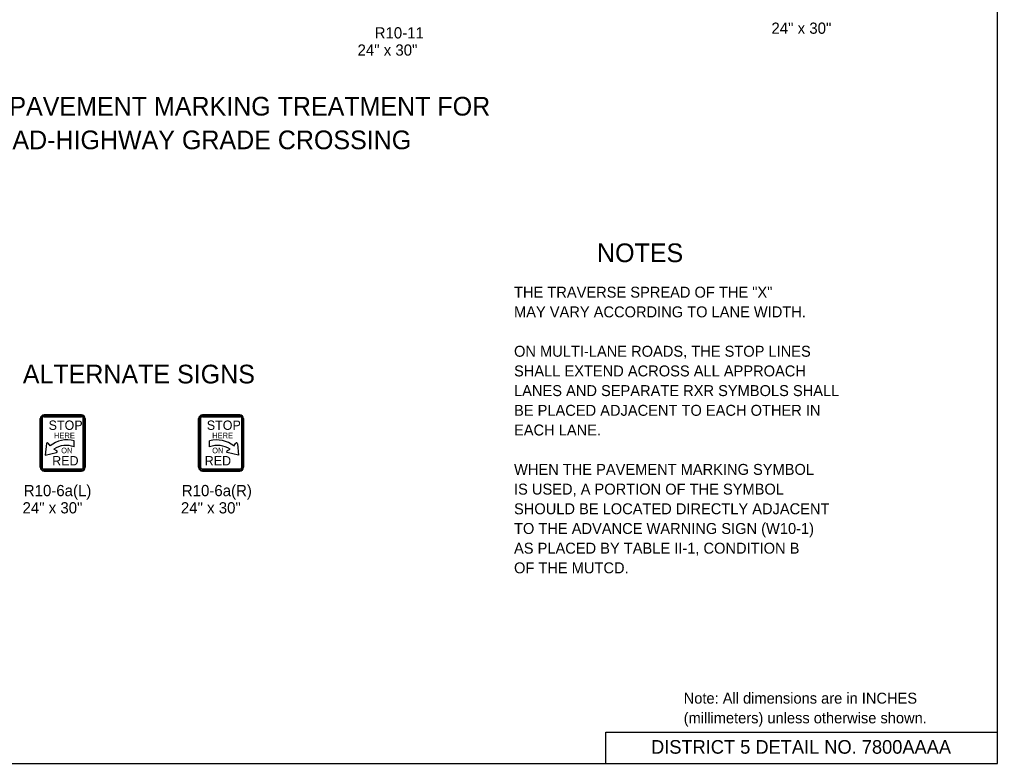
# Model space of a CAD drawing. Extents: x 2261432 to 2263976, y -3124040 to -3123640.
# Drawn here: x 2263724.9 to 2263975.8, y -3124039.7 to -3123848.8 of the extents above; entities that cross this region are included whole.
import ezdxf

# ---------------------------------------------------------------- set-up
doc = ezdxf.new("R2010")
doc.units = 0
for name, color, linetype in [('Default', 7, 'Continuous'), ('RD_Pr_Roadway_Notes', 7, 'Continuous'), ('SH_General_Details', 7, 'Continuous'), ('ST_Pr_Sign', 7, 'Continuous')]:
    doc.layers.add(name, color=color, linetype=linetype)

msp = doc.modelspace()

# ---------------------------------------------------------------- linework, layer by layer
at = {"layer": 'Default'}
msp.add_lwpolyline([(2263345.82, -3124039.7), (2263975.82, -3124039.7), (2263975.82, -3123639.7), (2263345.82, -3123639.7)], close=True, dxfattribs=at)
at = {"layer": 'SH_General_Details'}
for p, q in [((2263875.3, -3124031.69), (2263975.82, -3124031.69)), ((2263875.3, -3124039.7), (2263875.3, -3124031.69))]:
    msp.add_line(p, q, dxfattribs=at)
at = {"layer": 'ST_Pr_Sign'}
for p, q in [((2263731.15, -3123950.24), (2263735.95, -3123950.24)), ((2263735.95, -3123950.24), (2263731.15, -3123950.24)), ((2263731.15, -3123950.43), (2263740.75, -3123950.43)), ((2263740.75, -3123950.72), (2263731.15, -3123950.72)), ((2263735.95, -3123950.24), (2263740.75, -3123950.24)), ((2263740.75, -3123950.24), (2263735.95, -3123950.24)), ((2263776.59, -3123950.24), (2263771.79, -3123950.24)), ((2263771.79, -3123950.24), (2263776.59, -3123950.24)), ((2263781.39, -3123950.43), (2263771.79, -3123950.43)), ((2263771.79, -3123950.72), (2263781.39, -3123950.72)), ((2263781.39, -3123950.24), (2263776.59, -3123950.24)), ((2263776.59, -3123950.24), (2263781.39, -3123950.24)), ((2263730.19, -3123963.68), (2263730.19, -3123951.2)), ((2263730.19, -3123951.2), (2263730.19, -3123963.68)), ((2263730.39, -3123963.68), (2263730.39, -3123951.2)), ((2263730.67, -3123951.2), (2263730.67, -3123963.68)), ((2263741.23, -3123963.68), (2263741.23, -3123951.2)), ((2263741.52, -3123951.2), (2263741.52, -3123963.68)), ((2263741.71, -3123951.2), (2263741.71, -3123963.68)), ((2263741.71, -3123963.68), (2263741.71, -3123951.2)), ((2263770.83, -3123951.2), (2263770.83, -3123963.68)), ((2263770.83, -3123963.68), (2263770.83, -3123951.2)), ((2263771.02, -3123951.2), (2263771.02, -3123963.68)), ((2263771.31, -3123963.68), (2263771.31, -3123951.2)), ((2263781.87, -3123951.2), (2263781.87, -3123963.68)), ((2263782.16, -3123963.68), (2263782.16, -3123951.2)), ((2263782.35, -3123963.68), (2263782.35, -3123951.2)), ((2263782.35, -3123951.2), (2263782.35, -3123963.68)), ((2263732.7, -3123958.21), (2263732.26, -3123957.62)), ((2263738.89, -3123958.44), (2263738.89, -3123956.88)), ((2263773.65, -3123958.45), (2263773.65, -3123956.89)), ((2263779.85, -3123958.22), (2263780.28, -3123957.62)), ((2263734.29, -3123959.38), (2263733.65, -3123959.04)), ((2263778.25, -3123959.39), (2263778.89, -3123959.04)), ((2263731.15, -3123964.16), (2263740.75, -3123964.16)), ((2263740.75, -3123964.44), (2263731.15, -3123964.44)), ((2263740.75, -3123964.64), (2263731.15, -3123964.64)), ((2263731.15, -3123964.64), (2263740.75, -3123964.64)), ((2263781.39, -3123964.16), (2263771.79, -3123964.16)), ((2263771.79, -3123964.45), (2263781.39, -3123964.45)), ((2263771.79, -3123964.64), (2263781.39, -3123964.64)), ((2263781.39, -3123964.64), (2263771.79, -3123964.64))]:
    msp.add_line(p, q, dxfattribs=at)
for points in [[(2263740.75, -3123950.43), (2263731.15, -3123950.43)], [(2263731.15, -3123950.72), (2263740.75, -3123950.72)], [(2263771.79, -3123950.43), (2263781.39, -3123950.43)], [(2263781.39, -3123950.72), (2263771.79, -3123950.72)], [(2263730.39, -3123951.2), (2263730.39, -3123963.68)], [(2263730.67, -3123963.68), (2263730.67, -3123951.2)], [(2263741.23, -3123951.2), (2263741.23, -3123963.68)], [(2263741.52, -3123963.68), (2263741.52, -3123951.2)], [(2263771.02, -3123963.68), (2263771.02, -3123951.2)], [(2263771.31, -3123951.2), (2263771.31, -3123963.68)], [(2263781.87, -3123963.68), (2263781.87, -3123951.2)], [(2263782.16, -3123951.2), (2263782.16, -3123963.68)], [(2263731.76, -3123957.62), (2263731.46, -3123960.6), (2263734.36, -3123959.87)], [(2263780.78, -3123957.63), (2263781.08, -3123960.61), (2263778.18, -3123959.88)], [(2263740.75, -3123964.16), (2263731.15, -3123964.16)], [(2263731.15, -3123964.44), (2263740.75, -3123964.44)], [(2263771.79, -3123964.16), (2263781.39, -3123964.16)], [(2263781.39, -3123964.45), (2263771.79, -3123964.45)]]:
    msp.add_lwpolyline(points, dxfattribs=at)
for centre, radius, start, end in [((2263731.15, -3123951.2), 0.96, 90, 180), ((2263731.15, -3123951.2), 0.96, 90, 180), ((2263731.15, -3123951.2), 0.768, 90, 180), ((2263731.15, -3123951.2), 0.768, 90, 180), ((2263731.15, -3123951.2), 0.48, 90, 180), ((2263731.15, -3123951.2), 0.48, 90, 180), ((2263740.75, -3123951.2), 0.96, 0, 90), ((2263740.75, -3123951.2), 0.96, 360, 90), ((2263740.75, -3123951.2), 0.768, 360, 90), ((2263740.75, -3123951.2), 0.768, 360, 90), ((2263740.75, -3123951.2), 0.48, 360, 90), ((2263740.75, -3123951.2), 0.48, 360, 90), ((2263771.79, -3123951.2), 0.96, 90, 180), ((2263771.79, -3123951.2), 0.96, 90, 180), ((2263771.79, -3123951.2), 0.768, 90, 180), ((2263771.79, -3123951.2), 0.768, 90, 180), ((2263771.79, -3123951.2), 0.48, 90, 180), ((2263771.79, -3123951.2), 0.48, 90, 180), ((2263781.39, -3123951.2), 0.96, 0, 90), ((2263781.39, -3123951.2), 0.96, 0, 90), ((2263781.39, -3123951.2), 0.768, 0, 90), ((2263781.39, -3123951.2), 0.768, 0, 90), ((2263781.39, -3123951.2), 0.48, 0, 90), ((2263781.39, -3123951.2), 0.48, 0, 90), ((2263731.99, -3123957.65), 0.233, 36.0585, 173.9523), ((2263751.58, -3123943.39), 24, 216.0585, 216.3752), ((2263737.09, -3123963.57), 6.93, 74.9158, 129.3329), ((2263736.85, -3123963.82), 5.76, 69.1991, 123.7673), ((2263775.45, -3123963.58), 6.93, 50.6671, 105.0842), ((2263775.69, -3123963.83), 5.76, 56.2327, 110.8009), ((2263760.96, -3123943.39), 24, 323.6248, 323.9415), ((2263780.55, -3123957.65), 0.233, 6.0477, 143.9415), ((2263745.72, -3123938.28), 24, 241.5501, 241.8926), ((2263734.31, -3123959.65), 0.228, 284.2691, 61.8926), ((2263778.24, -3123959.66), 0.228, 118.1074, 255.7309), ((2263766.82, -3123938.29), 24, 298.1074, 298.4499), ((2263731.15, -3123963.68), 0.96, 180, 270), ((2263731.15, -3123963.68), 0.96, 180, 270), ((2263731.15, -3123963.68), 0.768, 180, 270), ((2263731.15, -3123963.68), 0.768, 180, 270), ((2263731.15, -3123963.68), 0.48, 180, 270), ((2263731.15, -3123963.68), 0.48, 180, 270), ((2263740.75, -3123963.68), 0.48, 270, 0), ((2263740.75, -3123963.68), 0.96, 270, 0), ((2263740.75, -3123963.68), 0.768, 270, 0), ((2263740.75, -3123963.68), 0.48, 270, 0), ((2263740.75, -3123963.68), 0.96, 270, 0), ((2263740.75, -3123963.68), 0.768, 270, 0), ((2263771.79, -3123963.68), 0.96, 180, 270), ((2263771.79, -3123963.68), 0.96, 180, 270), ((2263771.79, -3123963.68), 0.768, 180, 270), ((2263771.79, -3123963.68), 0.768, 180, 270), ((2263771.79, -3123963.68), 0.48, 180, 270), ((2263771.79, -3123963.68), 0.48, 180, 270), ((2263781.39, -3123963.68), 0.48, 270, 0), ((2263781.39, -3123963.68), 0.96, 270, 0), ((2263781.39, -3123963.68), 0.768, 270, 360), ((2263781.39, -3123963.68), 0.48, 270, 0), ((2263781.39, -3123963.68), 0.96, 270, 0), ((2263781.39, -3123963.68), 0.768, 270, 360)]:
    msp.add_arc(centre, radius, start, end, dxfattribs=at)

# ---------------------------------------------------------------- texts
at = {"layer": 'RD_Pr_Roadway_Notes'}
for s, height, p in [('SUPPLEMENT PAVEMENT MARKING TREATMENT FOR', 4.8, (2263676.96, -3123873.41)), ('RAILROAD-HIGHWAY GRADE CROSSING', 4.8, (2263699.13, -3123882.05)), ('NOTES', 4.8, (2263873.06, -3123911.03)), ('THE TRAVERSE SPREAD OF THE "X"', 2.808, (2263851.76, -3123920.14)), ('MAY VARY ACCORDING TO LANE WIDTH.', 2.808, (2263851.76, -3123925.2)), ('ON MULTI-LANE ROADS, THE STOP LINES', 2.808, (2263851.76, -3123935.31)), ('SHALL EXTEND ACROSS ALL APPROACH', 2.808, (2263851.76, -3123940.36)), ('LANES AND SEPARATE RXR SYMBOLS SHALL', 2.808, (2263851.76, -3123945.41)), ('BE PLACED ADJACENT TO EACH OTHER IN', 2.808, (2263851.76, -3123950.47)), ('EACH LANE.', 2.808, (2263851.76, -3123955.52)), ('WHEN THE PAVEMENT MARKING SYMBOL', 2.808, (2263851.76, -3123965.63)), ('IS USED, A PORTION OF THE SYMBOL', 2.808, (2263851.76, -3123970.69)), ('SHOULD BE LOCATED DIRECTLY ADJACENT', 2.808, (2263851.76, -3123975.74)), ('TO THE ADVANCE WARNING SIGN (W10-1)', 2.808, (2263851.76, -3123980.8)), ('AS PLACED BY TABLE II-1, CONDITION B', 2.808, (2263851.76, -3123985.85)), ('OF THE MUTCD.', 2.808, (2263851.76, -3123990.9)), ('Note: All dimensions are in INCHES', 2.808, (2263895.3, -3124024.35)), ('(millimeters) unless otherwise shown.', 2.808, (2263895.3, -3124029.41))]:
    msp.add_text(s, height=height, dxfattribs=at).set_placement(p)
at = {"layer": 'SH_General_Details'}
msp.add_text('DISTRICT 5 DETAIL NO. 7800AAAA', height=3.5, dxfattribs=at).set_placement((2263886.92, -3124037.2))
at = {"layer": 'ST_Pr_Sign'}
for s, height, p in [('R10-11', 2.88, (2263815.99, -3123853.61)), ('24" x 30"', 2.88, (2263917.82, -3123852.42)), ('24" x 30"', 2.88, (2263811.6, -3123858.03)), ('ALTERNATE SIGNS', 4.8, (2263725.7, -3123942.16)), ('STOP', 2.4, (2263732.32, -3123954.08)), ('STOP', 2.4, (2263772.91, -3123954.08)), ('HERE', 1.44, (2263733.71, -3123956.23)), ('HERE', 1.44, (2263774.3, -3123956.23)), ('ON', 1.44, (2263735.54, -3123960.08)), ('ON', 1.44, (2263774.29, -3123960.09)), ('RED', 2.4, (2263733.24, -3123963.2)), ('RED', 2.4, (2263772.37, -3123963.2)), ('R10-6a(L)', 2.88, (2263725.95, -3123971.1)), ('R10-6a(R)', 2.88, (2263766.51, -3123971.1)), ('24" x 30"', 2.88, (2263725.63, -3123975.52)), ('24" x 30"', 2.88, (2263766.27, -3123975.53))]:
    msp.add_text(s, height=height, dxfattribs=at).set_placement(p)

doc.saveas('drawing.dxf')
